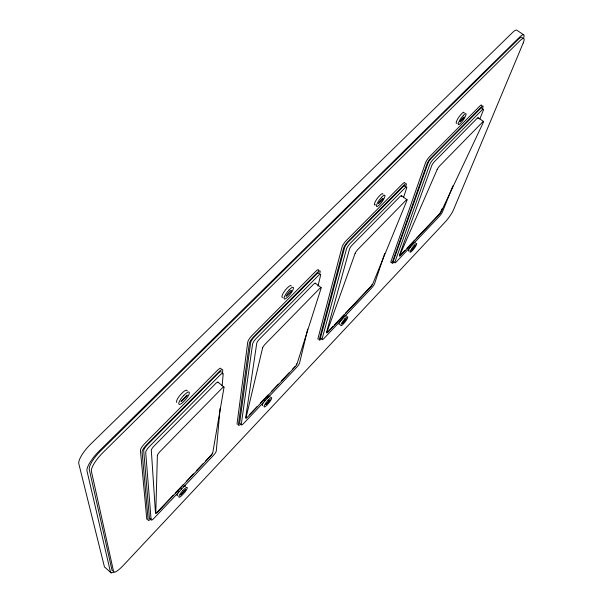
<?xml version="1.0" encoding="UTF-8"?>
<svg xmlns="http://www.w3.org/2000/svg" width="603" height="603" viewBox="0 0 603 603"><rect width="100%" height="100%" fill="white"/><g stroke="black" fill="none" stroke-linecap="round" stroke-linejoin="round"><path stroke-width="0.9" d="M222.417 373.996L222.748 370.257A6.068 1.53 -50.5 0 0 218.934 371.795L146.318 445.059A6.445 1.651 -49 0 0 142.074 451.775L148.157 520.178A5.442 1.138 -49 0 0 151.006 518.806M220.118 408.231L216.281 451.006A4.425 0.92 -50.1 0 1 213.236 455.612L154.353 517.924A4.666 0.972 -49.1 0 1 151.112 519.914L145.685 452.356A5.517 1.394 -49 0 1 149.325 446.612L219.937 375.164A5.201 1.304 -50.5 0 1 223.2 373.83L222.115 385.912M319.718 273.656L320.148 271.84A5.661 1.357 -52.5 0 0 317.276 272.564L253.592 336.821A5.909 1.477 -51.3 0 0 249.356 343.378L238.389 424.934A5.028 1.048 -50.6 0 0 240.574 424.165M307.703 329.08L299.601 362.908A4.138 0.837 -51.5 0 1 296.578 367.423L243.816 423.253A4.311 0.889 -50.6 0 1 241.23 424.625L252.574 344.072A5.065 1.251 -51.3 0 1 256.207 338.464L318.15 275.79A4.854 1.153 -52.5 0 1 320.608 275.149L317.985 286.116M405.631 186.636L406.226 184.857A5.382 1.191 -54.1 0 0 404.1 184.948L347.795 241.765A5.555 1.304 -53.1 0 0 343.597 248.142L319.273 339.549A4.726 0.95 -52 0 0 321.663 338.539M384.706 253.494L374.599 283.606A3.927 0.754 -52.7 0 1 371.599 288.03L324.052 338.343A4.055 0.807 -52 0 1 322.025 339.203L346.499 248.926A4.756 1.1 -53.1 0 1 350.094 243.469L404.869 188.046A4.613 1.01 -54 0 1 406.686 187.948L403.422 197.694M441.969 208.872L440.929 211.472A2.849 0.513 -53.7 0 1 438.683 214.743L416.078 238.63M482.144 109.181L482.845 107.432A5.186 1.048 -55.1 0 0 481.33 107.025L431.19 157.617A5.306 1.138 -54.5 0 0 427.045 163.82L392.199 262.569A4.507 0.852 -53.1 0 0 394.053 262.049M452.936 185.822L442.466 211.857A3.776 0.678 -53.7 0 1 439.497 216.183L396.427 261.755A3.867 0.724 -53.1 0 1 394.852 262.199L429.675 164.664A4.545 0.965 -54.4 0 1 433.225 159.358L482.008 110.002A4.447 0.889 -55.1 0 1 483.305 110.334L479.815 119.01M173.37 495.055L157.896 511.404A3.512 0.739 -49.1 0 1 156.705 512.512M175.3 493.013L183.041 484.842M186.259 481.435L193.352 473.943M196.578 470.536L203.023 463.722M205.6 461.001L210.115 456.23A3.347 0.701 -50 0 0 211.706 454.247M249.544 414.578L257.232 406.452M260.436 403.075L268.116 394.95M271.32 391.566L278.367 384.126M281.571 380.742L289.252 372.624M292.455 369.24L294.377 367.212A3.128 0.633 -51.5 0 0 294.897 366.624M333.158 326.231L328.055 331.627A3.053 0.611 -52.1 0 1 326.54 332.245L349.484 249.129A3.535 0.814 -53.1 0 1 352.16 245.082L400.053 196.503A3.437 0.754 -53.9 0 1 401.432 196.397M334.439 324.881L344.004 314.774M345.285 313.424L370.159 287.141A2.97 0.573 -52.7 0 0 372.239 284.239M405.095 250.237L400.573 255.009A2.917 0.55 -53.2 0 1 399.397 255.325L431.725 165.637A3.377 0.709 -54.4 0 1 434.371 161.694L477.056 118.392A3.309 0.663 -55 0 1 478.043 118.61M407.033 248.187L414.781 239.994M523.706 34.793L516.756 30.188A14.728 3.098 -56.1 0 0 512.497 32.562L90.925 443.868A19.13 5.517 -47.9 0 0 78.812 463.745L104.417 566.797A14.502 3.023 -48.4 0 0 104.982 567.355L111.088 572.85M478.096 117.698L483.5 121.444M401.477 195.704L407.055 199.759M315.301 283.161L321.082 287.608M218.03 382.219L223.992 387.103M177.606 495.696A5.924 1.221 -49.5 0 1 177.071 495.349A8.728 1.801 -49.6 0 1 177.199 494.505A5.924 1.221 -49.5 0 1 179.053 491.422M185.468 486.455A8.751 1.801 -49.5 0 0 185.347 485.882A5.924 1.221 -49.5 0 0 183.523 486.696M181.043 489.071A8.721 1.794 -49.5 0 1 181.541 488.543M176.762 402.389A7.311 1.937 -49.8 0 1 176.589 401.817A10.779 2.849 -49.9 0 1 176.754 400.55A7.319 1.937 -49.8 0 1 180.274 394.98A10.771 2.842 -49.8 0 1 182.189 392.975A7.319 1.937 -49.8 0 1 186.945 390.352A10.816 2.864 -49.8 0 1 187.096 390.94M156.207 512.867A3.512 0.739 -49.1 0 1 155.468 512.882L151.315 450.328A4.093 1.025 -49.1 0 1 154.021 446.069L215.625 383.576A3.889 0.965 -50.4 0 1 218.082 382.536M212.316 453.132A3.347 0.701 -50 0 1 212.075 453.637M149.921 518.678A4.666 0.98 -49 0 1 149.446 518.459L143.695 450.66A5.517 1.41 -49 0 1 147.328 444.908L217.992 373.574A5.201 1.312 -50.5 0 1 221.271 372.247M147.336 519.228A5.442 1.146 -49 0 1 146.77 518.972L140.424 450.358A6.445 1.666 -49 0 1 144.66 443.642L217.306 370.468A6.068 1.545 -50.5 0 1 221.135 368.946M262.644 405.585A5.51 1.116 -51 0 1 262.358 405.02A8.118 1.643 -51 0 1 262.629 404.063A5.51 1.116 -51 0 1 263.73 402.118M269.903 397.03A8.141 1.651 -51 0 0 269.94 396.322A5.51 1.116 -51 0 0 266.82 398.334M264.536 400.987A5.51 1.116 -51 0 1 265.433 399.857M282.837 297.332A6.761 1.711 -52.1 0 1 281.985 296.292A9.972 2.525 -52.1 0 1 282.362 294.89A6.769 1.711 -52.1 0 1 285.875 289.463A9.965 2.518 -52.1 0 1 287.563 287.684A6.769 1.711 -52.1 0 1 291.272 285.973M246.597 417.555A3.241 0.671 -50.7 0 1 245.692 417.608L256.735 343.303A3.761 0.92 -51.3 0 1 259.433 339.142L313.537 284.262A3.618 0.859 -52.4 0 1 315.392 283.742M296.668 363.79A3.128 0.633 -51.5 0 1 296.246 364.74M240.288 423.555A4.311 0.897 -50.6 0 1 239.617 423.291L250.66 342.542A5.058 1.259 -51.3 0 1 254.285 336.934L316.274 274.357A4.847 1.161 -52.5 0 1 318.746 273.717M237.363 424.293A5.028 1.055 -50.6 0 1 237.047 423.826L247.758 342.097A5.909 1.485 -51.3 0 1 251.986 335.539L315.708 271.365A5.661 1.364 -52.5 0 1 318.595 270.649M339.572 324.399A5.208 1.01 -52.3 0 1 339.135 323.705A7.681 1.492 -52.3 0 1 339.512 322.665A5.208 1.018 -52.3 0 1 342.3 318.542A7.673 1.492 -52.3 0 1 343.16 317.577M346.032 316.191A7.688 1.5 -52.2 0 0 346.114 315.678A5.208 1.018 -52.3 0 0 345.971 315.429M343.559 317.155A5.208 1.018 -52.3 0 1 345.617 315.467M375.541 204.801A6.399 1.5 -53.8 0 1 374.538 203.633A9.437 2.208 -53.9 0 1 375.074 202.126A6.399 1.5 -53.9 0 1 378.548 196.857A9.422 2.201 -53.8 0 1 380.056 195.259A6.399 1.5 -53.9 0 1 382.935 194.264M321.301 338.215A4.055 0.814 -52 0 1 320.457 337.974L344.652 247.531A4.756 1.108 -53.1 0 1 348.248 242.074L403.06 186.734A4.613 1.025 -54 0 1 404.884 186.644M318.444 339.105A4.726 0.957 -52 0 1 317.969 338.524L342.059 246.981A5.555 1.312 -53.1 0 1 346.25 240.605L402.593 183.862A5.382 1.198 -54.1 0 1 404.884 183.086M409.233 250.818A4.982 0.912 -53.3 0 1 408.608 250.124A7.349 1.349 -53.3 0 1 409.083 249.016A4.982 0.92 -53.3 0 1 410.274 247.049M414.766 242.3A4.982 0.912 -53.3 0 1 415.068 242.677M414.321 242.519A4.982 0.912 -53.3 0 0 412.995 243.71A7.342 1.349 -53.3 0 0 411.841 244.984A4.982 0.92 -53.3 0 0 411.035 245.994M456.938 123.178A6.143 1.312 -55.1 0 1 456.456 121.61A9.068 1.93 -55.1 0 1 457.119 120.042A6.151 1.312 -55.1 0 1 460.541 114.924A9.053 1.922 -55 0 1 461.898 113.492A6.151 1.312 -55.1 0 1 464.099 113.055M393.872 261.566A3.867 0.731 -53.1 0 1 393.329 261.061L427.889 163.39A4.545 0.972 -54.5 0 1 431.439 158.084L480.267 108.796A4.44 0.897 -55.1 0 1 481.797 108.08M391.573 262.207A4.507 0.859 -53.1 0 1 390.94 261.619L425.56 162.757A5.306 1.146 -54.5 0 1 429.705 156.554L479.875 106.022A5.186 1.055 -55.1 0 1 481.639 105.698M112.542 570.792A13.763 2.774 -48.5 0 1 112.03 570.272L89.274 469.458A18.113 5.043 -48.1 0 1 100.814 450.69L518.037 39.587A13.959 2.842 -56 0 1 522.379 38.087M523.359 38.758A14.751 3 -56 0 0 519.5 37.213L99.194 451.044A19.175 5.344 -48.1 0 0 86.983 470.913L110.537 572.315A14.532 2.925 -48.5 0 0 113.99 571.682M180.681 494.92L185.611 489.644L180.681 494.92M181.119 401.281L181.48 401.47L186.794 396.148L187.232 395.003L181.119 401.281M460.044 121.625C467.86 115.218 463.194 115.588 460.044 121.625M286.161 296.118C295.319 289.417 290.865 287.737 286.161 296.118M157.375 455.514L155.785 513.153A3.512 0.611 -48.7 0 0 158.114 511.6L210.334 456.418A3.354 0.58 -49.4 0 0 212.723 453.011L224.014 387.397A3.897 0.807 -49.8 0 0 221.693 388.551L160.21 451.345A4.1 0.859 -48.7 0 0 157.375 455.514M342.316 323.555L346.393 318.987L342.316 323.555M378.413 203.513C386.478 197.467 382.694 196.02 378.413 203.513M265.787 404.613L270.219 399.857L265.81 404.538M262.584 347.976L246.001 417.864A3.249 0.558 -50 0 0 247.841 416.786L294.588 367.378A3.128 0.528 -50.7 0 0 296.97 364.031L321.113 288.151A3.626 0.716 -51.4 0 0 319.386 288.769L265.403 343.906A3.769 0.769 -50.5 0 0 262.584 347.976M411.615 250.011L415.361 245.805L411.615 250.011M355.129 253.381L326.841 332.479A3.053 0.505 -51.1 0 0 328.266 331.786L370.363 287.299A2.97 0.475 -51.7 0 0 372.722 284.021L406.95 200.415A3.445 0.633 -52.6 0 0 405.691 200.611L357.918 249.408A3.543 0.678 -52 0 0 355.129 253.381M523.208 42.986L453.441 209.972A10.726 1.854 -53.7 0 1 445.014 222.19L123.615 565.101A13.771 2.751 -48.6 0 1 113.628 571.712L91.407 471.327A18.128 4.997 -48.1 0 1 102.97 452.559L519.869 40.8A13.967 2.819 -55.9 0 1 523.208 42.986M437.167 169.518L399.683 255.536A2.917 0.46 -52.1 0 0 400.776 255.159L438.886 214.887A2.857 0.43 -52.5 0 0 441.208 211.683L483.365 122.296A3.317 0.55 -53.5 0 0 482.498 122.16L439.919 165.652A3.384 0.595 -53.1 0 0 437.167 169.518M182.822 490.601A5.924 1.214 -49.6 0 0 178.842 496.646A8.728 1.779 -49.6 0 0 178.978 497.196A5.924 1.206 -49.6 0 0 181.767 495.515A8.759 1.794 -49.6 0 0 183.274 493.97A5.924 1.206 -49.6 0 0 187.088 488.588A8.759 1.786 -49.5 0 0 187.239 487.737A5.924 1.206 -49.6 0 0 184.345 489.048A8.728 1.779 -49.6 0 0 182.822 490.601M183.794 395.447A7.326 1.922 -49.9 0 0 178.805 403.317A10.786 2.827 -49.9 0 0 178.978 404.236A7.319 1.915 -49.8 0 0 182.46 402.729A10.831 2.842 -49.9 0 0 184.345 400.927A7.311 1.915 -49.9 0 0 189.116 394.053A10.824 2.834 -49.8 0 0 189.312 392.772A7.319 1.915 -49.9 0 0 185.701 393.638A10.779 2.819 -49.9 0 0 183.794 395.447M268.101 400.211A5.51 1.108 -51 0 0 264.129 406.151A8.125 1.628 -51 0 0 264.099 406.844A5.51 1.108 -51 0 0 266.322 405.691A8.148 1.636 -51 0 0 267.664 404.319A5.51 1.108 -51 0 0 271.38 399.111A8.141 1.636 -51 0 0 271.667 398.153A5.51 1.108 -51 0 0 269.451 398.832A8.118 1.628 -51 0 0 268.101 400.211M289.169 289.892A6.776 1.696 -52.1 0 0 284.201 297.55A9.98 2.495 -52.1 0 0 284.119 298.658A6.769 1.696 -52.1 0 0 286.742 297.882A10.017 2.518 -52.1 0 0 288.37 296.337A6.769 1.696 -52.1 0 0 292.99 289.749A10.002 2.51 -52.1 0 0 293.382 288.332A6.769 1.696 -52.1 0 0 290.812 288.34A9.965 2.495 -52.1 0 0 289.169 289.892M344.833 318.874A5.208 1.002 -52.3 0 0 340.891 324.7A7.681 1.477 -52.3 0 0 340.725 325.499A5.208 1.002 -52.3 0 0 342.489 324.783A7.703 1.485 -52.3 0 0 343.687 323.562A5.208 1.002 -52.3 0 0 347.305 318.52A7.696 1.485 -52.2 0 0 347.697 317.472A5.208 1.002 -52.3 0 0 346.047 317.653A7.673 1.477 -52.3 0 0 344.833 318.874M381.646 197.256A6.407 1.485 -53.8 0 0 376.732 204.696A9.444 2.186 -53.9 0 0 376.453 205.94A6.399 1.485 -53.8 0 0 378.398 205.736A9.475 2.201 -53.9 0 0 379.815 204.394A6.399 1.485 -53.8 0 0 384.284 198.07A9.46 2.201 -53.8 0 0 384.835 196.563A6.407 1.485 -53.8 0 0 383.078 195.907A9.429 2.186 -53.8 0 0 381.646 197.256M414.253 245.293A4.99 0.904 -53.3 0 0 410.349 250.999A7.357 1.334 -53.3 0 0 410.078 251.888A4.982 0.904 -53.3 0 0 411.45 251.526A7.372 1.342 -53.3 0 0 412.527 250.433A4.982 0.904 -53.3 0 0 416.047 245.549A7.364 1.342 -53.3 0 0 416.53 244.441A4.99 0.904 -53.3 0 0 415.339 244.2A7.349 1.334 -53.3 0 0 414.253 245.293M463.458 115.301A6.151 1.296 -55 0 0 458.619 122.522A9.068 1.907 -55.1 0 0 458.19 123.856A6.151 1.296 -55 0 0 459.584 124.105A9.098 1.922 -55.1 0 0 460.835 122.937A6.143 1.296 -55 0 0 465.147 116.869A9.083 1.915 -55 0 0 465.817 115.294A6.151 1.296 -55 0 0 464.717 114.118A9.053 1.907 -55 0 0 463.458 115.301"/></g></svg>
